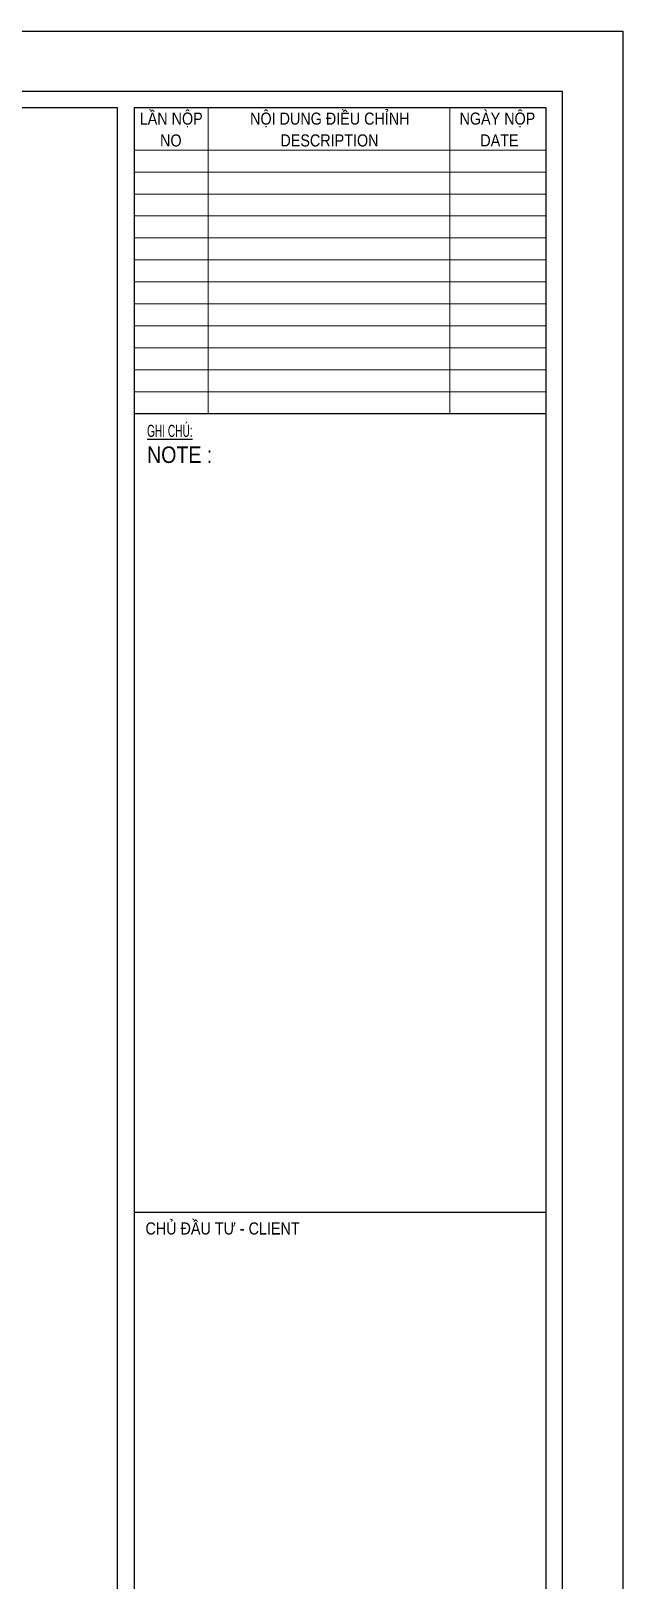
# Model space of a CAD drawing. Extents: x 1722770 to 1861370, y -244656 to -146763.
# Drawn here: x 1843608 to 1861370, y -193247 to -146763 of the extents above; entities that cross this region are included whole.
import ezdxf

# ---------------------------------------------------------------- set-up
doc = ezdxf.new("R2010")
doc.units = 0
doc.header["$LTSCALE"] = 1000
doc.header["$MEASUREMENT"] = 0
doc.layers.get('0').update_dxf_attribs({"linetype": 'CONTINUOUS'})
doc.layers.get('Defpoints').update_dxf_attribs({"linetype": 'CONTINUOUS'})
for name, color, linetype in [('CDC -TEXT KHUNG', 7, 'CONTINUOUS'), ('CDC-KHUNGTEN', 7, 'CONTINUOUS'), ('CDC.10.HATCH', 9, 'CONTINUOUS')]:
    doc.layers.add(name, color=color, linetype=linetype)
doc.styles.add('ARIAL', font='arial.ttf', dxfattribs={"width": 0.6})
doc.styles.add('Arial_4', font='arial.ttf', dxfattribs={"width": 0.75, "height": 3})
doc.styles.add('KT CDC', font='arial.ttf', dxfattribs={"width": 0.85, "height": 200})

# ---------------------------------------------------------------- blocks, each defined once
blk = doc.blocks.new('CDTA1')
at = {"layer": 'CDC-KHUNGTEN', "color": 6, "lineweight": 25}
blk.add_line((0, 90), (-75, 90), dxfattribs=at)
at = {"layer": 'CDC-KHUNGTEN', "color": 6, "style": 'KT CDC', "width": 0.85}
blk.add_text('CHỦ ĐẦU TƯ - CLIENT', height=2.2, dxfattribs=at).set_placement((-72.93, 86))
blk = doc.blocks.new('KHUNG A1')
at = {"layer": 'CDC-KHUNGTEN', "color": 8, "lineweight": 9}
for p, q in [((10382.72, 1278.17), (10382.72, 1222.51)), ((10426.72, 1278.17), (10426.72, 1222.51)), ((10444.22, 1270.51), (10369.22, 1270.51)), ((10444.22, 1266.51), (10369.22, 1266.51)), ((10444.22, 1262.51), (10369.22, 1262.51)), ((10444.22, 1258.51), (10369.22, 1258.51)), ((10444.22, 1254.51), (10369.22, 1254.51)), ((10444.22, 1250.51), (10369.22, 1250.51)), ((10444.22, 1246.51), (10369.22, 1246.51)), ((10444.22, 1242.51), (10369.22, 1242.51)), ((10444.22, 1238.51), (10369.22, 1238.51)), ((10444.22, 1234.51), (10369.22, 1234.51)), ((10444.22, 1230.51), (10369.22, 1230.51)), ((10444.22, 1226.51), (10369.22, 1226.51))]:
    blk.add_line(p, q, dxfattribs=at)
at = {"layer": 'CDC-KHUNGTEN', "color": 6, "lineweight": 25}
blk.add_line((10444.22, 1222.51), (10369.22, 1222.51), dxfattribs=at)
at = {"layer": 'CDC-KHUNGTEN'}
for points in [[(10366.22, 712.17), (10366.22, 1278.17), (9655.22, 1278.17), (9655.22, 712.17)], [(10369.22, 712.17), (10444.22, 712.17), (10444.22, 1278.17), (10369.22, 1278.17)]]:
    blk.add_lwpolyline(points, close=True, dxfattribs=at)
at = {"layer": 'CDC.10.HATCH', "color": 8}
blk.add_lwpolyline([(9652.22, 709.17), (10447.22, 709.17), (10447.22, 1281.17), (9652.22, 1281.17)], close=True, dxfattribs=at)
at = {"layer": 'Defpoints', "color": 1}
blk.add_lwpolyline([(9617.22, 698.17), (9617.22, 1292.17), (10458.22, 1292.17), (10458.22, 698.17), (9617.22, 698.17)], close=True, dxfattribs=at)
at = {"layer": 'CDC-KHUNGTEN'}
blk.add_blockref('CDTA1', (10444.22, 987.17), dxfattribs=at)
at = {"layer": 'CDC -TEXT KHUNG', "color": 7, "style": 'KT CDC', "width": 0.85}
for s, p in [('NO', (10373.95, 1271.16)), ('DESCRIPTION', (10395.86, 1271.16)), ('DATE', (10432.24, 1271.16))]:
    blk.add_text(s, height=2.2, dxfattribs=at).set_placement(p)
at = {"layer": 'CDC -TEXT KHUNG', "char_height": 2.2, "attachment_point": 2, "line_spacing_factor": 0.941778, "style": 'KT CDC'}
for s, insert, width in [('LẦN NỘP', (10375.98, 1277.33), 14.6422), ('NỘI DUNG ĐIỀU CHỈNH', (10404.85, 1277.33), 36.9971), ('NGÀY NỘP', (10435.36, 1277.33), 17.5559)]:
    blk.add_mtext(s, dxfattribs=dict(at, insert=insert, width=width))
at = {"layer": 'CDC-KHUNGTEN', "color": 7, "style": 'Arial_4', "width": 0.85}
blk.add_text('NOTE :', height=3, dxfattribs=at).set_placement((10371.58, 1213.57))
at = {"layer": 'CDC-KHUNGTEN', "color": 6, "insert": (10371.58, 1220.51), "char_height": 2.2, "width": 18.8196, "attachment_point": 1, "style": 'ARIAL'}
blk.add_mtext('{\\LGHI CHÚ:}', dxfattribs=at)

msp = doc.modelspace()

# ---------------------------------------------------------------- block references
at = {"xscale": 164.8038049160174, "yscale": 164.8038049160174, "zscale": 164.8038049160174}
msp.add_blockref('KHUNG A1', (137815, -359717.7), dxfattribs=at)

doc.saveas('drawing.dxf')
